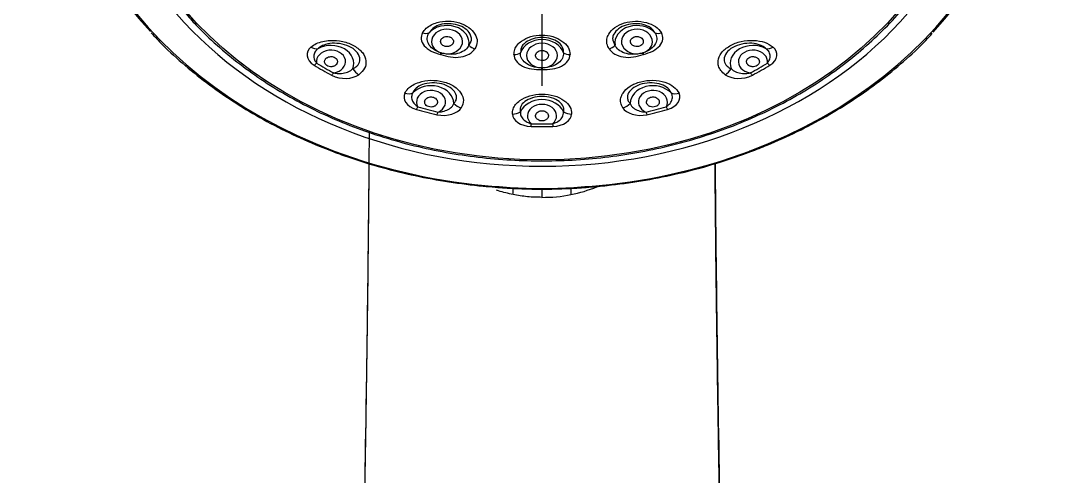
# Model space of a CAD drawing. Extents: x 0 to 1354, y 0 to 992.
# Drawn here: x 437 to 518.3, y 610.6 to 646.1 of the extents above; entities that cross this region are included whole.
import ezdxf

# ---------------------------------------------------------------- set-up
doc = ezdxf.new("R2010")
doc.units = 0
doc.header["$LTSCALE"] = 10
doc.header["$MEASUREMENT"] = 0
doc.linetypes.add('CENTER2', pattern=[28.575, 19.05, -3.175, 3.175, -3.175])
doc.layers.add('1', color=7, linetype='CONTINUOUS')
doc.layers.add('Cneter', color=1, linetype='CENTER2', lineweight=13)

msp = doc.modelspace()

# ---------------------------------------------------------------- linework, layer by layer
at = {"layer": '1', "color": 7, "linetype": 'Continuous', "lineweight": -3}
for p, q in [((461.459, 635.983), (461.457, 635.981)), ((493.861, 635.981), (493.859, 635.983)), ((477.659, 632.995), (477.659, 633.056)), ((477.659, 633.032), (477.659, 632.372))]:
    msp.add_line(p, q, dxfattribs=at)
for centre, major_axis, ratio, start_param, end_param in [((477.659, 662.88), (37.699, 0), 0.790155, 5.156583, 10.55138), ((477.659, 663.163), (-37.999, 0), 0.790155, 5.627397, 6.920378), ((477.659, 663.163), (-37.999, 0), 0.790155, 2.502798, 3.799488), ((477.659, 662.072), (-34.52, 0), 0.790155, 0, 0.629497), ((477.659, 662.072), (-34.52, 0), 0.790155, 2.51406, 3.141593), ((477.659, 662.072), (-34.52, 0), 0.790155, 0.629497, 2.51406), ((470.254, 644.406), (-1.723, 0), 0.790155, 3.016187, 5.669392), ((485.065, 644.406), (-1.723, 0), 0.790155, 3.755386, 6.408591), ((468.425, 645.8), (0.697, -0.393), 0.730817, 4.998751, 5.695614), ((470.254, 644.52), (1.209, 0), 0.790155, 4.358175, 10.61059), ((485.065, 644.52), (1.209, 0), 0.790155, 5.097374, 11.349788), ((486.893, 645.8), (0.697, 0.393), 0.730817, 3.729164, 4.426027), ((459.814, 644.845), (0.645, -0.764), 0.716961, 5.188181, 5.86621), ((461.201, 642.807), (-1.779, 0), 0.790155, 2.845971, 5.32217), ((472.473, 644.56), (0.676, -0.428), 0.72265, 4.385315, 5.082178), ((477.659, 643.312), (-1.723, 0), 0.790155, 3.385786, 6.038992), ((477.659, 643.427), (1.209, 0), 0.790155, 4.727775, 10.980189), ((482.845, 644.56), (0.676, 0.428), 0.72265, 4.3426, 5.039463), ((494.117, 642.807), (-1.779, 0), 0.790155, 4.102608, 6.578807), ((495.504, 644.845), (0.645, 0.764), 0.716961, 3.558568, 4.236597), ((461.201, 642.951), (1.136, 0), 0.790155, 4.901912, 9.549414), ((469.8, 644.126), (0.235, 0.765), 0.221897, 3.851939, 4.086354), ((477.659, 659.638), (21.895, 0), 0.790155, 4.341933, 4.343647), ((469.834, 644.115), (-0.234, -0.765), 0.220918, 0.710031, 0.944446), ((477.659, 659.625), (21.709, 0), 0.790155, 4.341933, 4.343647), ((475.488, 644.115), (0.8, 0.023), 0.767163, 4.667088, 5.363952), ((479.83, 644.115), (0.8, -0.023), 0.767163, 4.060826, 4.75769), ((477.659, 659.625), (21.709, 0), 0.790155, 5.081131, 5.082845), ((485.484, 644.115), (-0.234, 0.765), 0.220918, 2.197146, 2.431561), ((485.518, 644.126), (0.235, -0.765), 0.221897, 5.338424, 5.572839), ((477.659, 659.638), (21.895, 0), 0.790155, 5.081131, 5.082845), ((494.117, 642.951), (1.136, 0), 0.790155, 6.158549, 10.806051), ((460.074, 643.452), (-0.521, -0.854), 0.374386, 0.706149, 1.020037), ((477.659, 660.88), (-29.098, 0), 0.790155, 0.91368, 0.971275), ((477.659, 660.85), (28.789, 0), 0.790155, 4.055273, 4.112868), ((463.518, 642.719), (0.575, -0.818), 0.690785, 4.621421, 5.29945), ((477.659, 659.625), (21.709, 0), 0.790155, 4.711532, 4.713246), ((477.64, 642.962), (0.001, 0.8), 0.000525, 3.81824, 4.052655), ((477.678, 642.962), (0.001, -0.8), 0.000525, 5.372123, 5.606538), ((491.8, 642.719), (0.575, 0.818), 0.690785, 4.125328, 4.803357), ((477.659, 660.85), (28.789, 0), 0.790155, 5.31191, 5.369505), ((477.659, 660.88), (-29.098, 0), 0.790155, 2.170317, 2.227912), ((495.244, 643.452), (-0.521, 0.854), 0.374386, 2.121555, 2.435444), ((461.415, 642.682), (0.475, 0.88), 0.345831, 3.8289, 4.142788), ((477.659, 659.638), (21.895, 0), 0.790155, 4.711532, 4.713246), ((493.903, 642.682), (0.475, -0.88), 0.345831, 5.28199, 5.595878), ((469.007, 639.665), (-1.779, 0), 0.790155, 3.16013, 5.636329), ((469.007, 639.808), (1.136, 0), 0.790155, 5.216071, 9.863573), ((486.312, 639.665), (-1.779, 0), 0.790155, 3.788449, 6.264648), ((486.312, 639.808), (1.136, 0), 0.790155, 5.84439, 10.491892), ((467.074, 641.287), (0.903, -0.429), 0.793988, 4.955273, 5.633302), ((477.659, 638.582), (-1.779, 0), 0.790155, 3.474289, 5.950489), ((488.244, 641.287), (0.903, 0.429), 0.793988, 3.791476, 4.469505), ((467.978, 640.04), (-0.272, -0.962), 0.206104, 0.625999, 0.939888), ((477.659, 660.88), (-29.098, 0), 0.790155, 1.22784, 1.285435), ((477.659, 660.85), (28.789, 0), 0.790155, 4.369432, 4.427027), ((471.428, 640.17), (0.85, -0.528), 0.780226, 4.414727, 5.092756), ((477.659, 638.725), (1.136, 0), 0.790155, 5.530231, 10.177733), ((483.89, 640.17), (0.85, 0.528), 0.780226, 4.332022, 5.010051), ((477.659, 660.85), (28.789, 0), 0.790155, 4.997751, 5.055346), ((477.659, 660.88), (-29.098, 0), 0.790155, 1.856158, 1.913753), ((487.34, 640.04), (-0.272, 0.962), 0.206104, 2.201705, 2.515593), ((469.555, 639.635), (0.226, 0.974), 0.172536, 3.75865, 4.072539), ((475.37, 639.676), (0.998, 0.063), 0.815788, 4.636524, 5.314553), ((479.948, 639.676), (0.998, -0.063), 0.815788, 4.110225, 4.788254), ((485.763, 639.635), (0.226, -0.974), 0.172536, 5.352239, 5.666127), ((476.83, 638.724), (-0.023, -1), 0.017648, 0.597374, 0.911263), ((477.659, 660.88), (-29.098, 0), 0.790155, 1.541999, 1.599594), ((477.659, 660.85), (28.789, 0), 0.790155, 4.683592, 4.741186), ((478.488, 638.724), (-0.023, 1), 0.017648, 2.23033, 2.544218), ((461.543, 636.405), (-0.176, -0.468), 0.263385, 6.189898, 6.831434), ((461.545, 636.406), (0.176, 0.468), 0.263385, 3.141918, 3.689886), ((477.659, 662.881), (37.703, 0), 0.790155, 4.268195, 4.615639), ((477.659, 662.881), (37.703, 0), 0.790155, 4.809139, 5.156583), ((493.774, 636.406), (-0.176, 0.468), 0.263385, 2.593299, 3.141268), ((493.775, 636.405), (-0.176, 0.468), 0.263385, 2.593344, 3.141249), ((474.036, 633.668), (0.038, 0.499), 0.059206, 3.108412, 3.643374), ((475.198, 633.58), (-0.035, -0.499), 0.073615, 6.279502, 6.784509), ((474.955, 631.417), (0.377, 1.964), 0.136214, 5.374418, 5.748618), ((480.363, 631.417), (-0.377, 1.964), 0.136214, 0.534568, 0.908768), ((480.12, 633.58), (0.035, -0.499), 0.073615, 5.781862, 6.286869), ((481.282, 633.668), (0.038, -0.499), 0.059206, 5.781404, 6.31666)]:
    msp.add_ellipse(centre, major_axis=major_axis, ratio=ratio, start_param=start_param, end_param=end_param, dxfattribs=at)
msp.add_ellipse((477.659, 661.859), major_axis=(33.622, 0), ratio=0.790155, dxfattribs=at)
for points, knots in [([(449.815, 646.772), (450.093, 646.44), (450.872, 645.562), (452.288, 644.218), (454.056, 642.754), (455.962, 641.401), (457.99, 640.166), (460.129, 639.055), (462.367, 638.075), (464.693, 637.232), (467.091, 636.529), (469.549, 635.972), (472.054, 635.563), (474.59, 635.304), (477.143, 635.197), (479.699, 635.242), (482.244, 635.44), (484.763, 635.789), (487.242, 636.287), (489.667, 636.931), (492.024, 637.719), (494.3, 638.645), (496.481, 639.704), (498.557, 640.891), (500.513, 642.199), (502.344, 643.618), (504.021, 645.15), (505.175, 646.324), (505.724, 647.007), (505.813, 647.12)], [0, 0, 0, 0, 0.02283, 0.061557, 0.100301, 0.139057, 0.177824, 0.216598, 0.255377, 0.29416, 0.332945, 0.371732, 0.410519, 0.449308, 0.488097, 0.526887, 0.565678, 0.60447, 0.643263, 0.682058, 0.720853, 0.759649, 0.798445, 0.83724, 0.876031, 0.914818, 0.953596, 0.992363, 1, 1, 1, 1]), ([(468.346, 645.2), (468.428, 645.321), (468.588, 645.554), (468.992, 645.825), (469.565, 646.043), (470.34, 646.16), (471.232, 646.004), (472.004, 645.649), (472.461, 645.113), (472.678, 644.512), (472.513, 644.139), (472.429, 643.95)], [0, 0, 0, 0, 0.087607, 0.169371, 0.250856, 0.377447, 0.501128, 0.621802, 0.747777, 0.872041, 1, 1, 1, 1]), ([(471.963, 644.235), (472.018, 644.319), (472.192, 644.581), (472.144, 645.206), (471.524, 645.674), (470.651, 645.941), (469.902, 645.937), (469.158, 645.614), (468.965, 645.352), (468.845, 645.19)], [0, 0, 0, 0, 0.080562, 0.253207, 0.499831, 0.500495, 0.747529, 0.843295, 1, 1, 1, 1]), ([(482.889, 643.95), (482.824, 644.076), (482.699, 644.32), (482.703, 644.716), (482.878, 645.163), (483.296, 645.645), (484.069, 645.999), (484.961, 646.153), (485.818, 646.019), (486.576, 645.717), (486.839, 645.374), (486.972, 645.2)], [0, 0, 0, 0, 0.087607, 0.169371, 0.250856, 0.377447, 0.501128, 0.621802, 0.747777, 0.872041, 1, 1, 1, 1]), ([(486.473, 645.19), (486.422, 645.274), (486.261, 645.54), (485.572, 645.94), (484.662, 645.94), (483.79, 645.672), (483.282, 645.284), (483.118, 644.682), (483.264, 644.407), (483.355, 644.235)], [0, 0, 0, 0, 0.080562, 0.253207, 0.499831, 0.500495, 0.747529, 0.843295, 1, 1, 1, 1]), ([(447.175, 645.2), (447.457, 644.884), (448.287, 644.002), (449.798, 642.635), (451.704, 641.115), (453.747, 639.709), (455.909, 638.421), (458.182, 637.258), (460.024, 636.456), (461.1, 636.039), (461.369, 635.938)], [0, 0, 0, 0, 0.078639, 0.224104, 0.369616, 0.515166, 0.660747, 0.806349, 0.951968, 1, 1, 1, 1]), ([(468.346, 645.2), (468.167, 644.884), (468.207, 644.503), (468.609, 644.028), (468.797, 643.888), (469.238, 643.666), (469.485, 643.588), (469.732, 643.512)], [0, 0, 0, 0, 0.5, 0.5, 0.75, 0.75, 1, 1, 1, 1]), ([(469.8, 643.635), (469.552, 643.713), (469.339, 643.819), (469.002, 644.068), (468.88, 644.209), (468.65, 644.643), (468.679, 644.947), (468.845, 645.19)], [0, 0, 0, 0, 0.25, 0.25, 0.5, 0.5, 1, 1, 1, 1]), ([(469.786, 644.661), (469.78, 644.649), (469.77, 644.624), (469.756, 644.572), (469.75, 644.505), (469.765, 644.425), (469.811, 644.323), (469.916, 644.214), (470.1, 644.132), (470.276, 644.119), (470.412, 644.143), (470.506, 644.176), (470.589, 644.224), (470.658, 644.283), (470.696, 644.335), (470.716, 644.37), (470.728, 644.395), (470.754, 644.463), (470.76, 644.578), (470.709, 644.697), (470.637, 644.778), (470.57, 644.829), (470.493, 644.87), (470.378, 644.909), (470.22, 644.924), (470.034, 644.886), (469.904, 644.811), (469.837, 644.741), (469.805, 644.697), (469.792, 644.673), (469.786, 644.661)], [0, 0, 0, 0, 0.015625, 0.03125, 0.0625, 0.09375, 0.125, 0.1875, 0.25, 0.3125, 0.34375, 0.375, 0.40625, 0.4375, 0.46875, 0.476562, 0.484375, 0.5, 0.5625, 0.625, 0.65625, 0.6875, 0.71875, 0.75, 0.8125, 0.875, 0.9375, 0.96875, 0.984375, 1, 1, 1, 1]), ([(475.47, 643.501), (475.479, 643.635), (475.498, 643.895), (475.716, 644.258), (476.118, 644.62), (476.757, 644.946), (477.65, 645.053), (478.542, 644.944), (479.247, 644.58), (479.769, 644.088), (479.822, 643.699), (479.849, 643.501)], [0, 0, 0, 0, 0.087607, 0.169371, 0.250856, 0.377447, 0.501128, 0.621802, 0.747777, 0.872041, 1, 1, 1, 1]), ([(479.331, 643.641), (479.333, 643.733), (479.34, 644.021), (478.945, 644.581), (478.125, 644.837), (477.189, 644.836), (476.515, 644.623), (476.027, 644.117), (476.003, 643.823), (475.987, 643.641)], [0, 0, 0, 0, 0.080562, 0.253207, 0.499831, 0.500495, 0.747529, 0.843295, 1, 1, 1, 1]), ([(484.599, 644.376), (484.605, 644.364), (484.619, 644.34), (484.652, 644.294), (484.706, 644.241), (484.785, 644.19), (484.906, 644.139), (485.077, 644.114), (485.282, 644.152), (485.423, 644.236), (485.503, 644.325), (485.545, 644.4), (485.565, 644.48), (485.565, 644.561), (485.55, 644.619), (485.534, 644.656), (485.522, 644.68), (485.484, 644.744), (485.39, 644.833), (485.25, 644.893), (485.129, 644.915), (485.035, 644.917), (484.943, 644.906), (484.825, 644.874), (484.695, 644.801), (484.59, 644.673), (484.559, 644.549), (484.568, 644.461), (484.583, 644.412), (484.593, 644.388), (484.599, 644.376)], [0, 0, 0, 0, 0.015625, 0.03125, 0.0625, 0.09375, 0.125, 0.1875, 0.25, 0.3125, 0.34375, 0.375, 0.40625, 0.4375, 0.46875, 0.476562, 0.484375, 0.5, 0.5625, 0.625, 0.65625, 0.6875, 0.71875, 0.75, 0.8125, 0.875, 0.9375, 0.96875, 0.984375, 1, 1, 1, 1]), ([(486.473, 645.19), (486.638, 644.948), (486.667, 644.642), (486.439, 644.21), (486.317, 644.069), (485.981, 643.82), (485.764, 643.712), (485.518, 643.635)], [0, 0, 0, 0, 0.5, 0.5, 0.75, 0.75, 1, 1, 1, 1]), ([(485.586, 643.512), (485.831, 643.587), (486.082, 643.667), (486.522, 643.889), (486.71, 644.03), (487.109, 644.502), (487.151, 644.885), (486.972, 645.2)], [0, 0, 0, 0, 0.25, 0.25, 0.5, 0.5, 1, 1, 1, 1]), ([(493.95, 635.938), (494.38, 636.1), (495.612, 636.586), (497.595, 637.478), (499.848, 638.667), (501.988, 639.98), (504.008, 641.41), (505.885, 642.955), (507.251, 644.212), (507.946, 644.975), (508.11, 645.161)], [0, 0, 0, 0, 0.077128, 0.223235, 0.369366, 0.515489, 0.6616, 0.807691, 0.953754, 1, 1, 1, 1]), ([(459.623, 644.084), (459.757, 644.182), (460.016, 644.37), (460.545, 644.546), (461.24, 644.635), (462.123, 644.581), (463.039, 644.21), (463.73, 643.661), (463.968, 643.019), (463.888, 642.397), (463.544, 642.092), (463.366, 641.935)], [0, 0, 0, 0, 0.087456, 0.169153, 0.25014, 0.377375, 0.499739, 0.622279, 0.749894, 0.871256, 1, 1, 1, 1]), ([(462.903, 642.398), (462.963, 642.428), (463.13, 642.512), (463.372, 642.745), (463.576, 643.259), (463.195, 643.822), (462.37, 644.295), (461.462, 644.471), (460.686, 644.285), (460.346, 644.109), (460.226, 643.999), (460.182, 643.96)], [0, 0, 0, 0, 0.046355, 0.127416, 0.254336, 0.50001, 0.500136, 0.746142, 0.872777, 0.954138, 1, 1, 1, 1]), ([(471.963, 644.235), (471.849, 643.977), (471.581, 643.745), (471.017, 643.556), (470.8, 643.518), (470.334, 643.515), (470.082, 643.551), (469.834, 643.625)], [0, 0, 0, 0, 0.5, 0.5, 0.75, 0.75, 1, 1, 1, 1]), ([(485.484, 643.625), (485.234, 643.55), (484.987, 643.515), (484.52, 643.518), (484.303, 643.555), (483.735, 643.746), (483.469, 643.977), (483.355, 644.235)], [0, 0, 0, 0, 0.25, 0.25, 0.5, 0.5, 1, 1, 1, 1]), ([(491.952, 641.935), (491.827, 642.038), (491.585, 642.236), (491.402, 642.611), (491.373, 643.082), (491.585, 643.656), (492.271, 644.205), (493.188, 644.58), (494.174, 644.641), (495.085, 644.496), (495.488, 644.224), (495.695, 644.084)], [0, 0, 0, 0, 0.087456, 0.169153, 0.25014, 0.377375, 0.499739, 0.622279, 0.749894, 0.871256, 1, 1, 1, 1]), ([(495.136, 643.96), (495.092, 644), (494.971, 644.11), (494.63, 644.285), (493.854, 644.471), (492.947, 644.295), (492.122, 643.821), (491.741, 643.257), (491.947, 642.744), (492.189, 642.511), (492.355, 642.428), (492.415, 642.398)], [0, 0, 0, 0, 0.046355, 0.127416, 0.254336, 0.50001, 0.500136, 0.746142, 0.872777, 0.954138, 1, 1, 1, 1]), ([(460.182, 643.96), (460.116, 643.902), (459.949, 643.758), (459.832, 643.456), (459.874, 643.119), (460.015, 642.921), (460.074, 642.839)], [0, 0, 0, 0, 0.200427, 0.49953, 0.790892, 1, 1, 1, 1]), ([(460.796, 643.183), (460.791, 643.177), (460.782, 643.166), (460.763, 643.143), (460.736, 643.1), (460.709, 643.034), (460.698, 642.952), (460.711, 642.842), (460.783, 642.713), (460.942, 642.599), (461.116, 642.554), (461.258, 642.555), (461.362, 642.573), (461.457, 642.608), (461.526, 642.648), (461.567, 642.681), (461.589, 642.701), (461.602, 642.714), (461.611, 642.725), (461.62, 642.735), (461.636, 642.755), (461.677, 642.817), (461.704, 642.903), (461.7, 643), (461.674, 643.094), (461.602, 643.201), (461.464, 643.297), (461.289, 643.349), (461.1, 643.347), (460.954, 643.3), (460.859, 643.241), (460.817, 643.205), (460.799, 643.185), (460.796, 643.183)], [0, 0, 0, 0, 0.007812, 0.015625, 0.03125, 0.0625, 0.09375, 0.125, 0.1875, 0.25, 0.3125, 0.34375, 0.375, 0.40625, 0.4375, 0.453125, 0.460938, 0.46875, 0.472656, 0.476562, 0.484375, 0.5, 0.5625, 0.59375, 0.625, 0.6875, 0.75, 0.8125, 0.875, 0.9375, 0.96875, 0.996094, 1, 1, 1, 1]), ([(469.767, 643.501), (470.012, 643.426), (470.266, 643.352), (470.793, 643.277), (471.065, 643.277), (471.817, 643.397), (472.233, 643.64), (472.429, 643.95)], [0, 0, 0, 0, 0.25, 0.25, 0.5, 0.5, 1, 1, 1, 1]), ([(475.47, 643.501), (475.479, 643.16), (475.723, 642.821), (476.344, 642.497), (476.59, 642.421), (477.109, 642.341), (477.375, 642.338), (477.64, 642.338)], [0, 0, 0, 0, 0.5, 0.5, 0.75, 0.75, 1, 1, 1, 1]), ([(477.64, 642.472), (477.374, 642.473), (477.127, 642.511), (476.696, 642.647), (476.514, 642.743), (476.086, 643.08), (475.96, 643.369), (475.987, 643.641)], [0, 0, 0, 0, 0.25, 0.25, 0.5, 0.5, 1, 1, 1, 1]), ([(477.159, 643.425), (477.159, 643.412), (477.161, 643.385), (477.171, 643.333), (477.197, 643.269), (477.247, 643.198), (477.337, 643.116), (477.485, 643.044), (477.693, 643.021), (477.863, 643.059), (477.979, 643.119), (478.052, 643.178), (478.108, 643.246), (478.144, 643.321), (478.157, 643.38), (478.159, 643.419), (478.159, 643.445), (478.152, 643.515), (478.105, 643.625), (478.003, 643.721), (477.899, 643.776), (477.813, 643.805), (477.722, 643.821), (477.598, 643.824), (477.443, 643.793), (477.287, 643.705), (477.2, 643.597), (477.169, 643.513), (477.161, 643.463), (477.159, 643.437), (477.159, 643.425)], [0, 0, 0, 0, 0.015625, 0.03125, 0.0625, 0.09375, 0.125, 0.1875, 0.25, 0.3125, 0.34375, 0.375, 0.40625, 0.4375, 0.46875, 0.476562, 0.484375, 0.5, 0.5625, 0.625, 0.65625, 0.6875, 0.71875, 0.75, 0.8125, 0.875, 0.9375, 0.96875, 0.984375, 1, 1, 1, 1]), ([(479.331, 643.641), (479.358, 643.37), (479.23, 643.08), (478.805, 642.744), (478.624, 642.648), (478.194, 642.512), (477.942, 642.473), (477.678, 642.472)], [0, 0, 0, 0, 0.5, 0.5, 0.75, 0.75, 1, 1, 1, 1]), ([(477.678, 642.338), (477.941, 642.338), (478.211, 642.341), (478.73, 642.421), (478.977, 642.498), (479.594, 642.82), (479.839, 643.161), (479.849, 643.501)], [0, 0, 0, 0, 0.25, 0.25, 0.5, 0.5, 1, 1, 1, 1]), ([(482.889, 643.95), (483.086, 643.639), (483.499, 643.397), (484.256, 643.277), (484.527, 643.277), (485.055, 643.352), (485.303, 643.425), (485.551, 643.501)], [0, 0, 0, 0, 0.5, 0.5, 0.75, 0.75, 1, 1, 1, 1]), ([(493.713, 642.718), (493.718, 642.713), (493.728, 642.702), (493.751, 642.681), (493.794, 642.647), (493.864, 642.606), (493.96, 642.573), (494.096, 642.549), (494.273, 642.563), (494.461, 642.647), (494.568, 642.764), (494.611, 642.871), (494.621, 642.955), (494.609, 643.037), (494.581, 643.101), (494.555, 643.143), (494.537, 643.165), (494.526, 643.179), (494.516, 643.189), (494.506, 643.199), (494.487, 643.217), (494.425, 643.267), (494.33, 643.314), (494.212, 643.341), (494.09, 643.35), (493.94, 643.329), (493.782, 643.256), (493.665, 643.14), (493.609, 642.997), (493.62, 642.873), (493.661, 642.783), (493.692, 642.741), (493.71, 642.721), (493.713, 642.718)], [0, 0, 0, 0, 0.007812, 0.015625, 0.03125, 0.0625, 0.09375, 0.125, 0.1875, 0.25, 0.3125, 0.34375, 0.375, 0.40625, 0.4375, 0.453125, 0.460938, 0.46875, 0.472656, 0.476562, 0.484375, 0.5, 0.5625, 0.59375, 0.625, 0.6875, 0.75, 0.8125, 0.875, 0.9375, 0.96875, 0.996094, 1, 1, 1, 1]), ([(495.244, 642.839), (495.303, 642.921), (495.444, 643.118), (495.486, 643.457), (495.368, 643.759), (495.202, 643.903), (495.136, 643.96)], [0, 0, 0, 0, 0.208279, 0.500324, 0.801781, 1, 1, 1, 1]), ([(461.415, 642.069), (461.534, 642.049), (461.819, 642.001), (462.282, 642.05), (462.67, 642.197), (462.837, 642.341), (462.903, 642.398)], [0, 0, 0, 0, 0.208279, 0.500324, 0.801781, 1, 1, 1, 1]), ([(492.415, 642.398), (492.482, 642.34), (492.649, 642.196), (493.037, 642.05), (493.498, 642.001), (493.784, 642.049), (493.903, 642.069)], [0, 0, 0, 0, 0.200427, 0.49953, 0.790892, 1, 1, 1, 1]), ([(466.961, 640.488), (467.034, 640.612), (467.176, 640.85), (467.567, 641.141), (468.148, 641.39), (468.968, 641.549), (469.97, 641.418), (470.856, 641.066), (471.379, 640.52), (471.607, 639.917), (471.445, 639.548), (471.361, 639.358)], [0, 0, 0, 0, 0.087456, 0.169153, 0.25014, 0.377375, 0.499739, 0.622279, 0.749894, 0.871256, 1, 1, 1, 1]), ([(470.785, 639.691), (470.822, 639.734), (470.925, 639.851), (471.02, 640.126), (470.942, 640.655), (470.322, 641.094), (469.353, 641.343), (468.457, 641.293), (467.864, 640.935), (467.653, 640.69), (467.604, 640.559), (467.587, 640.512)], [0, 0, 0, 0, 0.046355, 0.127416, 0.254336, 0.50001, 0.500136, 0.746142, 0.872777, 0.954138, 1, 1, 1, 1]), ([(483.957, 639.358), (483.894, 639.485), (483.772, 639.728), (483.789, 640.123), (483.99, 640.573), (484.457, 641.063), (485.338, 641.416), (486.343, 641.549), (487.259, 641.372), (488.008, 641.02), (488.239, 640.669), (488.357, 640.488)], [0, 0, 0, 0, 0.087456, 0.169153, 0.25014, 0.377375, 0.499739, 0.622279, 0.749894, 0.871256, 1, 1, 1, 1]), ([(487.731, 640.512), (487.713, 640.56), (487.665, 640.691), (487.453, 640.936), (486.86, 641.293), (485.964, 641.342), (484.995, 641.093), (484.375, 640.654), (484.298, 640.125), (484.393, 639.85), (484.496, 639.733), (484.533, 639.691)], [0, 0, 0, 0, 0.046355, 0.127416, 0.254336, 0.50001, 0.500136, 0.746142, 0.872777, 0.954138, 1, 1, 1, 1]), ([(467.587, 640.512), (467.552, 640.441), (467.464, 640.266), (467.491, 639.953), (467.676, 639.643), (467.889, 639.491), (467.978, 639.427)], [0, 0, 0, 0, 0.200427, 0.49953, 0.790892, 1, 1, 1, 1]), ([(468.531, 639.93), (468.528, 639.924), (468.523, 639.911), (468.515, 639.884), (468.506, 639.836), (468.506, 639.767), (468.527, 639.686), (468.583, 639.585), (468.702, 639.48), (468.898, 639.41), (469.08, 639.41), (469.215, 639.446), (469.307, 639.489), (469.384, 639.545), (469.434, 639.6), (469.46, 639.641), (469.473, 639.666), (469.48, 639.681), (469.485, 639.693), (469.49, 639.706), (469.497, 639.728), (469.512, 639.797), (469.504, 639.885), (469.462, 639.977), (469.4, 640.06), (469.29, 640.144), (469.122, 640.202), (468.934, 640.208), (468.756, 640.16), (468.635, 640.08), (468.567, 640.001), (468.542, 639.956), (468.532, 639.933), (468.531, 639.93)], [0, 0, 0, 0, 0.007812, 0.015625, 0.03125, 0.0625, 0.09375, 0.125, 0.1875, 0.25, 0.3125, 0.34375, 0.375, 0.40625, 0.4375, 0.453125, 0.460938, 0.46875, 0.472656, 0.476562, 0.484375, 0.5, 0.5625, 0.59375, 0.625, 0.6875, 0.75, 0.8125, 0.875, 0.9375, 0.96875, 0.996094, 1, 1, 1, 1]), ([(475.346, 638.86), (475.351, 638.993), (475.362, 639.251), (475.576, 639.617), (475.987, 639.99), (476.664, 640.336), (477.654, 640.455), (478.648, 640.339), (479.404, 639.953), (479.918, 639.442), (479.954, 639.058), (479.972, 638.86)], [0, 0, 0, 0, 0.087456, 0.169153, 0.25014, 0.377375, 0.499739, 0.622279, 0.749894, 0.871256, 1, 1, 1, 1]), ([(479.34, 639.041), (479.351, 639.09), (479.379, 639.223), (479.318, 639.503), (478.965, 639.978), (478.168, 640.239), (477.149, 640.239), (476.352, 639.977), (476, 639.501), (475.939, 639.223), (475.967, 639.089), (475.978, 639.041)], [0, 0, 0, 0, 0.046355, 0.127416, 0.254336, 0.50001, 0.500136, 0.746142, 0.872777, 0.954138, 1, 1, 1, 1]), ([(485.836, 639.686), (485.839, 639.68), (485.845, 639.667), (485.858, 639.641), (485.886, 639.598), (485.937, 639.542), (486.014, 639.487), (486.135, 639.431), (486.309, 639.401), (486.52, 639.436), (486.667, 639.521), (486.75, 639.612), (486.792, 639.689), (486.813, 639.77), (486.812, 639.838), (486.803, 639.884), (486.795, 639.909), (486.789, 639.925), (486.784, 639.937), (486.778, 639.95), (486.768, 639.971), (486.728, 640.034), (486.656, 640.102), (486.554, 640.156), (486.442, 640.195), (486.291, 640.211), (486.112, 640.18), (485.956, 640.098), (485.846, 639.977), (485.808, 639.855), (485.813, 639.76), (485.826, 639.712), (485.835, 639.689), (485.836, 639.686)], [0, 0, 0, 0, 0.007812, 0.015625, 0.03125, 0.0625, 0.09375, 0.125, 0.1875, 0.25, 0.3125, 0.34375, 0.375, 0.40625, 0.4375, 0.453125, 0.460938, 0.46875, 0.472656, 0.476562, 0.484375, 0.5, 0.5625, 0.59375, 0.625, 0.6875, 0.75, 0.8125, 0.875, 0.9375, 0.96875, 0.996094, 1, 1, 1, 1]), ([(487.34, 639.427), (487.429, 639.49), (487.641, 639.643), (487.828, 639.953), (487.853, 640.267), (487.766, 640.442), (487.731, 640.512)], [0, 0, 0, 0, 0.208279, 0.500324, 0.801781, 1, 1, 1, 1]), ([(469.555, 639.022), (469.675, 639.032), (469.964, 639.056), (470.371, 639.214), (470.663, 639.446), (470.75, 639.621), (470.785, 639.691)], [0, 0, 0, 0, 0.208279, 0.500324, 0.801781, 1, 1, 1, 1]), ([(477.159, 638.725), (477.159, 638.718), (477.16, 638.705), (477.162, 638.677), (477.172, 638.63), (477.199, 638.564), (477.251, 638.492), (477.344, 638.41), (477.497, 638.339), (477.712, 638.32), (477.885, 638.365), (477.999, 638.432), (478.07, 638.495), (478.121, 638.567), (478.147, 638.631), (478.156, 638.677), (478.158, 638.704), (478.159, 638.72), (478.159, 638.733), (478.158, 638.746), (478.156, 638.768), (478.144, 638.838), (478.102, 638.92), (478.026, 638.997), (477.935, 639.061), (477.797, 639.114), (477.614, 639.128), (477.434, 639.088), (477.283, 638.999), (477.199, 638.893), (477.166, 638.801), (477.159, 638.753), (477.159, 638.728), (477.159, 638.725)], [0, 0, 0, 0, 0.007812, 0.015625, 0.03125, 0.0625, 0.09375, 0.125, 0.1875, 0.25, 0.3125, 0.34375, 0.375, 0.40625, 0.4375, 0.453125, 0.460938, 0.46875, 0.472656, 0.476562, 0.484375, 0.5, 0.5625, 0.59375, 0.625, 0.6875, 0.75, 0.8125, 0.875, 0.9375, 0.96875, 0.996094, 1, 1, 1, 1]), ([(484.533, 639.691), (484.568, 639.62), (484.656, 639.445), (484.948, 639.214), (485.354, 639.056), (485.643, 639.032), (485.763, 639.022)], [0, 0, 0, 0, 0.200427, 0.49953, 0.790892, 1, 1, 1, 1]), ([(475.978, 639.041), (475.978, 638.966), (475.978, 638.78), (476.145, 638.491), (476.456, 638.244), (476.72, 638.15), (476.83, 638.112)], [0, 0, 0, 0, 0.200427, 0.49953, 0.790892, 1, 1, 1, 1]), ([(478.488, 638.112), (478.598, 638.15), (478.861, 638.243), (479.174, 638.491), (479.341, 638.781), (479.34, 638.967), (479.34, 639.041)], [0, 0, 0, 0, 0.208279, 0.500324, 0.801781, 1, 1, 1, 1]), ([(464.172, 637.562), (464.163, 636.155), (464.131, 632.189), (464.056, 624.986), (463.904, 614.369), (463.662, 600.846), (463.348, 586.395), (463.061, 574.731), (462.831, 565.931), (462.591, 557.378), (462.239, 545.916), (461.785, 532.625), (461.425, 523.122), (461.255, 518.625)], [0, 0, 0, 0, 0.04114, 0.114398, 0.202128, 0.329324, 0.467621, 0.566225, 0.617062, 0.682316, 0.773565, 0.892831, 1, 1, 1, 1]), ([(461.367, 635.937), (461.797, 635.775), (463.051, 635.326), (465.177, 634.673), (467.762, 634.042), (470.397, 633.558), (472.485, 633.297), (473.689, 633.193), (473.998, 633.169)], [0, 0, 0, 0, 0.108343, 0.313558, 0.518804, 0.724054, 0.929307, 1, 1, 1, 1]), ([(481.32, 633.169), (481.794, 633.205), (483.16, 633.331), (485.407, 633.636), (488.034, 634.147), (490.609, 634.804), (492.571, 635.431), (493.671, 635.831), (493.951, 635.937)], [0, 0, 0, 0, 0.108308, 0.313545, 0.518821, 0.724101, 0.929387, 1, 1, 1, 1]), ([(464.156, 635.021), (464.148, 634.006), (464.128, 631.737), (464.093, 628.323), (464.054, 624.948), (464.014, 621.866), (463.972, 618.947), (463.928, 616.018), (463.881, 613.062), (463.806, 608.624), (463.696, 602.643), (463.541, 595.059), (463.373, 587.454), (463.193, 579.871), (463.006, 572.438), (462.813, 565.234), (462.657, 559.735), (462.538, 555.701), (462.449, 552.783), (462.342, 549.331), (462.213, 545.333), (462.063, 540.817), (461.891, 535.793), (461.695, 530.266), (461.483, 524.485), (461.335, 520.546), (461.262, 518.626)], [0, 0, 0, 0, 0.029961, 0.066537, 0.09853, 0.12594, 0.153106, 0.17966, 0.206525, 0.2337, 0.299572, 0.365841, 0.432218, 0.495649, 0.558948, 0.619591, 0.675719, 0.695502, 0.719435, 0.747804, 0.780603, 0.817823, 0.85867, 0.903758, 0.953076, 1, 1, 1, 1]), ([(494.056, 518.626), (493.973, 520.798), (493.81, 525.144), (493.583, 531.395), (493.382, 537.107), (493.215, 542.006), (493.08, 546.107), (492.966, 549.652), (492.864, 552.923), (492.766, 556.188), (492.623, 561.034), (492.444, 567.444), (492.237, 575.366), (492.047, 583.114), (491.873, 590.658), (491.718, 597.883), (491.583, 604.722), (491.491, 609.823), (491.43, 613.504), (491.388, 616.14), (491.342, 619.226), (491.293, 622.755), (491.243, 626.681), (491.198, 630.828), (491.173, 633.625), (491.162, 635.012)], [0, 0, 0, 0, 0.053068, 0.106225, 0.152842, 0.1929, 0.226384, 0.253585, 0.280159, 0.307049, 0.334253, 0.400178, 0.466478, 0.532857, 0.596297, 0.659604, 0.720253, 0.776356, 0.796087, 0.819949, 0.848258, 0.881011, 0.91821, 0.95907, 1, 1, 1, 1]), ([(491.164, 635.023), (491.213, 628.871), (491.294, 622.432), (491.555, 605.85), (491.765, 595.476), (492.266, 574.053), (492.549, 563.133), (493.235, 540.976), (493.635, 529.787), (494.063, 518.625)], [0, 0, 0, 0, 0.181839, 0.181839, 0.454559, 0.454559, 0.72728, 0.72728, 1, 1, 1, 1]), ([(475.398, 632.584), (475.018, 632.676), (474.589, 632.781), (474.171, 632.913), (474.123, 632.929)], [0, 0, 0, 0, 0.885832, 1, 1, 1, 1]), ([(477.659, 632.372), (477.279, 632.379), (476.518, 632.393), (475.772, 632.52), (475.398, 632.584)], [0, 0, 0, 0, 0.498782, 1, 1, 1, 1])]:
    msp.add_open_spline(points, degree=3, knots=knots, dxfattribs=at)
for points, degree in [([(459.623, 644.084), (459.198, 643.725), (459.201, 643.093), (459.885, 642.676)], 3), ([(495.433, 642.676), (496.114, 643.091), (496.121, 643.724), (495.695, 644.084)], 3), ([(461.241, 641.898), (461.951, 641.514), (462.893, 641.602), (463.366, 641.935)], 3), ([(491.952, 641.935), (492.424, 641.603), (493.364, 641.513), (494.077, 641.898)], 3), ([(466.961, 640.488), (466.753, 640.05), (467.061, 639.456), (467.874, 639.227)], 3), ([(487.444, 639.227), (488.253, 639.455), (488.566, 640.049), (488.357, 640.488)], 3), ([(469.468, 638.818), (470.293, 638.627), (471.097, 638.933), (471.361, 639.358)], 3), ([(483.957, 639.358), (484.22, 638.935), (485.021, 638.626), (485.85, 638.818)], 3), ([(475.346, 638.86), (475.375, 638.399), (475.958, 637.917), (476.821, 637.898)], 3), ([(478.497, 637.898), (479.356, 637.917), (479.943, 638.398), (479.972, 638.86)], 3), ([(473.997, 633.17), (475.163, 633.082)], 1), ([(474.017, 633.23), (474.407, 633.2), (474.796, 633.169), (475.185, 633.142)], 3), ([(475.163, 633.082), (477.659, 632.995)], 1), ([(475.185, 633.142), (476.007, 633.084), (476.833, 633.056), (477.659, 633.056)], 3), ([(477.659, 633.056), (478.485, 633.056), (479.311, 633.084), (480.133, 633.142)], 3), ([(477.659, 632.995), (480.155, 633.082)], 1), ([(479.92, 632.584), (480.609, 632.724), (481.287, 632.93), (481.943, 633.186)], 3), ([(480.133, 633.142), (480.522, 633.169), (480.911, 633.2), (481.301, 633.23)], 3), ([(480.155, 633.082), (481.321, 633.17)], 1), ([(477.659, 632.372), (478.413, 632.372), (479.182, 632.433), (479.92, 632.584)], 3)]:
    msp.add_open_spline(points, degree=degree, dxfattribs=at)
at = {"layer": 'Cneter', "lineweight": -3, "ltscale": 0.5}
msp.add_open_spline([(477.659, 690.335), (477.659, 641.068)], degree=1, dxfattribs=at)

doc.saveas('drawing.dxf')
